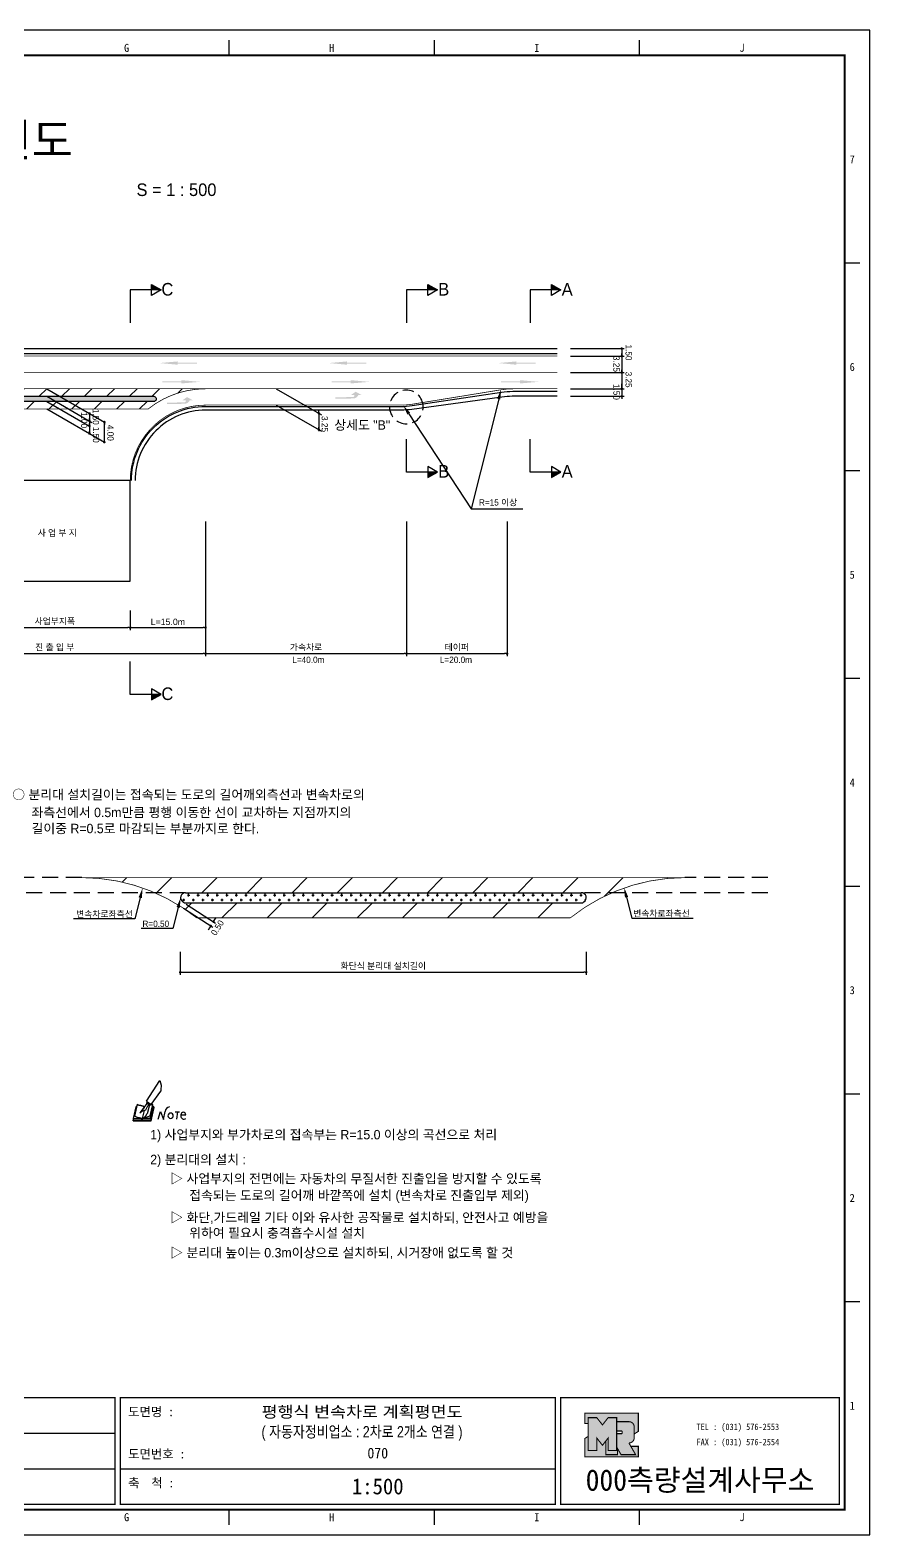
# Model space of a CAD drawing. Header units: millimetres. Extents: x 456 to 879, y -2 to 298.
# Drawn here: x 711.7 to 878.9, y -1.8 to 297.6 of the extents above; entities that cross this region are included whole.
import ezdxf
from ezdxf.enums import TextEntityAlignment as Align

# ---------------------------------------------------------------- set-up
doc = ezdxf.new("R2010")
doc.units = ezdxf.units.MM
doc.linetypes.add('HIDDEN', pattern=[9.525, 6.35, -3.175])
for name, color, linetype in [('CC-GSTR-0004', 4, 'Continuous'), ('CM-LANE-0030', 30, 'Continuous'), ('CZ-DIMT-0002', 7, 'Continuous'), ('CZ-LIN1-0007', 7, 'Continuous'), ('CZ-LIN2-0003', 3, 'Continuous'), ('CZ-LINE-0001', 7, 'Continuous'), ('CZ-TEXT-BOX0', 7, 'Continuous'), ('TITLE', 7, 'Continuous')]:
    doc.layers.add(name, color=color, linetype=linetype)
doc.styles.add('돋움', font='')
doc.styles.add('돋음체', font='')
doc.styles.get('돋움').set_extended_font_data('Dotum')
doc.styles.get('돋음체').set_extended_font_data('DotumChe')

# ---------------------------------------------------------------- blocks, each defined once
blk = doc.blocks.new('note')
for p, q in [((0.85, 3.5), (3.53, 7.57)), ((3.53, 7.57), (3.8, 6.64)), ((3.8, 6.64), (3.69, 5.72)), ((1, 3.1), (0.75, 2.77)), ((0.85, 3.5), (1.8, 2.79)), ((1, 3.4), (0.85, 3.21)), ((0.85, 3.21), (1.52, 2.71)), ((1.8, 2.79), (3.74, 5.46)), ((3.69, 5.72), (3.74, 5.46)), ((-1.24, 2.36), (-1.77, 0)), ((-1.77, 0), (1.77, 0)), ((-1.77, 0), (-1.77, -0.3)), ((-1.53, 0.52), (-1.55, 0.54)), ((-1.01, 2.9), (-1.53, 0.52)), ((-1.48, 0.48), (-1.53, 0.52)), ((-1.43, 0.44), (-1.48, 0.48)), ((-1.38, 0.41), (-1.43, 0.44)), ((-1.33, 0.4), (-1.38, 0.41)), ((-1.27, 0.37), (-1.33, 0.4)), ((-1.22, 0.35), (-1.27, 0.37)), ((-1.13, 2.36), (-1.24, 2.36)), ((-1.17, 0.33), (-1.22, 0.35)), ((-1.12, 0.32), (-1.17, 0.33)), ((-1.02, 0.25), (-1.12, 0.32)), ((-0.97, 0.22), (-1.02, 0.25)), ((-1, 2.9), (-1.01, 2.9)), ((-0.98, 2.85), (-1, 2.9)), ((-0.95, 2.8), (-0.98, 2.85)), ((-0.93, 0.21), (-0.97, 0.22)), ((-0.9, 2.75), (-0.95, 2.8)), ((-0.88, 0.19), (-0.93, 0.21)), ((-0.85, 2.72), (-0.9, 2.75)), ((-0.8, 0.18), (-0.88, 0.19)), ((-0.79, 2.69), (-0.85, 2.72)), ((-0.75, 0.17), (-0.8, 0.18)), ((-0.74, 2.68), (-0.79, 2.69)), ((-0.7, 0.16), (-0.75, 0.17)), ((-0.69, 2.65), (-0.74, 2.68)), ((-0.64, 0.15), (-0.7, 0.16)), ((-0.64, 2.65), (-0.69, 2.65)), ((-0.59, 2.63), (-0.64, 2.65)), ((-0.58, 0.14), (-0.64, 0.15)), ((-0.54, 2.62), (-0.59, 2.63)), ((-0.53, 0.13), (-0.58, 0.14)), ((-0.48, 2.61), (-0.54, 2.62)), ((-0.48, 0.12), (-0.53, 0.13)), ((-0.43, 2.61), (-0.48, 2.61)), ((-0.43, 0.11), (-0.48, 0.12)), ((0.75, 2.77), (-0.46, 1.16)), ((0.37, 2.24), (-0.46, 1.16)), ((-0.46, 1.16), (-0.08, 1.47)), ((-0.38, 2.59), (-0.43, 2.61)), ((-0.38, 0.08), (-0.43, 0.11)), ((-0.33, 2.59), (-0.38, 2.59)), ((-0.29, 0.06), (-0.38, 0.08)), ((-0.27, 2.58), (-0.33, 2.59)), ((-0.23, 0.05), (-0.29, 0.06)), ((-0.22, 2.57), (-0.27, 2.58)), ((-0.16, 0.04), (-0.23, 0.05)), ((-0.17, 2.56), (-0.22, 2.57)), ((-0.12, 2.55), (-0.17, 2.56)), ((-0.11, 0.03), (-0.16, 0.04)), ((-0.07, 2.53), (-0.12, 2.55)), ((-0.04, 0.02), (-0.11, 0.03)), ((-0.08, 1.47), (0.72, 1.75)), ((-0.01, 2.51), (-0.07, 2.53)), ((-0.05, -0.3), (-0.05, 0)), ((0, 0), (-0.04, 0.02)), ((0.04, 2.5), (-0.01, 2.51)), ((0.37, 1.63), (0, 0)), ((0, 0), (1.6, 0.53)), ((0, 0), (1.65, 0.18)), ((0, 0.01), (0.06, 0.04)), ((0, -0.3), (0, 0)), ((0.09, 2.48), (0.04, 2.5)), ((0.05, -0.3), (0.05, 0)), ((0.06, 0.04), (0.11, 0.07)), ((0.14, 2.48), (0.09, 2.48)), ((0.11, 0.07), (0.16, 0.09)), ((0.2, 2.47), (0.14, 2.48)), ((0.16, 0.09), (0.21, 0.12)), ((0.26, 2.43), (0.18, 2.46)), ((0.21, 0.12), (0.27, 0.14)), ((0.34, 2.4), (0.26, 2.43)), ((0.27, 0.14), (0.36, 0.19)), ((0.45, 2.37), (0.34, 2.4)), ((0.36, 0.19), (0.41, 0.22)), ((0.41, 0.22), (0.46, 0.27)), ((0.46, 0.27), (0.51, 0.3)), ((0.51, 0.3), (0.56, 0.34)), ((0.56, 0.34), (0.6, 0.4)), ((0.6, 0.4), (0.64, 0.45)), ((0.64, 0.45), (0.67, 0.51)), ((0.67, 0.51), (0.74, 0.58)), ((0.72, 1.75), (1.16, 2.53)), ((0.74, 0.58), (0.79, 0.63)), ((0.79, 0.63), (0.83, 0.68)), ((0.83, 0.68), (0.86, 0.73)), ((0.86, 0.73), (0.89, 0.79)), ((0.89, 0.84), (0.92, 0.89)), ((0.89, 0.79), (0.89, 0.84)), ((0.92, 0.89), (0.96, 0.95)), ((0.96, 0.95), (1.01, 0.97)), ((1.47, 2.74), (1.01, 0.97)), ((1.16, 2.53), (1.37, 2.82)), ((2.13, 2.84), (1.44, 2.63)), ((1.52, 2.71), (1.66, 2.9)), ((1.6, 0.53), (2.13, 2.84)), ((1.65, 0.18), (2.19, 2.48)), ((1.77, 0), (2.3, 2.36)), ((1.77, -0.3), (2.3, 2.07)), ((1.77, -0.38), (2.3, 1.99)), ((1.77, -0.44), (2.3, 1.93)), ((1.77, 0), (1.77, -0.3)), ((2.19, 2.48), (2.04, 2.47)), ((2.3, 2.36), (2.16, 2.36)), ((2.3, 2.36), (2.3, 2.07)), ((3.21, -0.08), (3.68, 1.4)), ((3.68, 1.4), (4.26, -0.14)), ((4.26, -0.14), (4.56, 1.44)), ((6.55, 1.34), (7.46, 1.34)), ((7.01, 1.34), (6.87, -0.11)), ((7.71, 0.77), (7.71, 0.55)), ((7.71, 0.77), (8.67, 0.77)), ((-1.77, -0.3), (1.77, -0.3)), ((-1.77, -0.43), (-1.77, -0.3)), ((-1.77, -0.37), (1.77, -0.37)), ((-1.77, -0.43), (1.77, -0.43))]:
    blk.add_line(p, q)
for centre, major_axis, start_param, end_param in [((0.4, 2.31), (0.0702, 0.0702), 3.283946, 6.425539), ((5.68, 1.23), (-0.806, 0.806), -0.591174, 0.597824), ((5.66, 0.58), (-0.378, 0.378), 3.926991, 10.210176), ((8.3, 0.49), (0.422, 0.422), 2.265602, 4.634911), ((8.19, 0.77), (-0.342, 0.342), 3.926991, 7.068583)]:
    blk.add_ellipse(centre, major_axis=major_axis, ratio=1, start_param=start_param, end_param=end_param)
blk = doc.blocks.new('_Dot')
at = {"color": 0, "linetype": 'ByBlock', "lineweight": -2}
blk.add_line((-0.5, 0), (-1, 0), dxfattribs=at)
at = {"color": 0, "linetype": 'ByBlock', "const_width": 0.5}
blk.add_lwpolyline([(-0.25, 0, 1), (0.25, 0, 1)], format="xyb", close=True, dxfattribs=at)

msp = doc.modelspace()

# ---------------------------------------------------------------- hatches: boundary and pattern name
at = {"layer": 'CM-LANE-0030'}
h = msp.add_hatch(dxfattribs=at)
h.set_pattern_fill('ANSI31', color=256, style=0)
h.set_pattern_definition([(45, (-1015.7833, -0.4377), (-2.245064, 2.245064), [])])
h.paths.add_polyline_path([(735.25, 222.21, -0.170323), (746.65, 226.21), (576.65, 226.21, -0.170323), (588.05, 222.21)])
h.paths.add_polyline_path([(586.82, 223.71, 0.001926), (586.7, 223.78, -0.750696), (586.97, 224.71), (736.33, 224.71, -0.750696), (736.6, 223.78, 0.001926), (736.48, 223.71)], flags=16)
h = msp.add_hatch(dxfattribs=at)
h.set_pattern_fill('ANSI31', color=256, scale=2, style=0)
h.set_pattern_definition([(45, (-583.8, -332.686), (-4.490128, 4.490128), [])])
h.paths.add_polyline_path([(722.05, 128.96, -0.170323), (744.85, 120.96), (819.25, 120.96, -0.170323), (842.05, 128.96)])
h.paths.add_polyline_path([(821.41, 125.96, -0.750696), (821.95, 124.12, 0.001926), (821.7, 123.96), (742.4, 123.96, 0.001926), (742.15, 124.12, -0.750696), (742.69, 125.96)], flags=16)
at = {"layer": 'CZ-LIN1-0007'}
for points in [[(741.12, 231.65), (741.12, 231.43), (744.95, 231.43), (744.95, 231.22), (741.12, 231.22), (741.12, 231), (737.47, 231.33)], [(774.82, 231.65), (774.82, 231.43), (778.65, 231.43), (778.65, 231.22), (774.82, 231.22), (774.82, 231), (771.17, 231.33)], [(808.52, 231.65), (808.52, 231.43), (812.35, 231.43), (812.35, 231.22), (808.52, 231.22), (808.52, 231), (804.87, 231.33)], [(741.86, 227.92), (741.86, 227.7), (738.03, 227.7), (738.03, 227.49), (741.86, 227.49), (741.86, 227.27), (745.51, 227.59)], [(775.56, 227.92), (775.56, 227.7), (771.73, 227.7), (771.73, 227.49), (775.56, 227.49), (775.56, 227.27), (779.21, 227.59)], [(809.26, 227.92), (809.26, 227.7), (805.43, 227.7), (805.43, 227.49), (809.26, 227.49), (809.26, 227.27), (812.91, 227.59)], [(742.48, 223.22, 0.267976), (743.51, 223.91), (744.14, 223.9), (742.97, 224.56), (742.03, 223.91), (742.72, 223.91, -0.504994), (742.41, 223.49), (738.95, 223.47), (738.95, 223.2)], [(776.05, 224.28, 0.267976), (777.08, 224.97), (777.7, 224.97), (776.53, 225.62), (775.59, 224.98), (776.28, 224.97, -0.504994), (775.97, 224.55), (772.51, 224.53), (772.51, 224.26)]]:
    msp.add_hatch(color=256, dxfattribs=at).paths.add_polyline_path(points)
at = {"layer": 'CZ-LIN2-0003'}
h = msp.add_hatch(dxfattribs=at)
h.set_pattern_fill('CROSS', color=256, scale=0.075, style=0)
h.set_pattern_definition([(0, (-1015.78333, -0.4377), (0.47625, 0.47625), [0.238125, -0.714375]), (90, (-1015.66427, -0.55676), (-0.47625, 0.47625), [0.238125, -0.714375])])
h.paths.add_polyline_path([(736.48, 223.71, -0.001926), (736.6, 223.78, 0.750696), (736.33, 224.71), (586.97, 224.71, 0.750696), (586.7, 223.78, -0.001926), (586.82, 223.71)])
h = msp.add_hatch(dxfattribs=at)
h.set_pattern_fill('CROSS', color=256, scale=0.15, style=0)
h.set_pattern_definition([(0, (-583.8001, -332.6862), (0.9525, 0.9525), [0.47625, -1.42875]), (90, (-583.5619, -332.9243), (-0.9525, 0.9525), [0.47625, -1.42875])])
h.paths.add_polyline_path([(742.69, 125.96, 0.750696), (742.15, 124.12, -0.001926), (742.4, 123.96), (821.7, 123.96, -0.001926), (821.95, 124.12, 0.750696), (821.41, 125.96)])
at = {"layer": 'CZ-LINE-0001'}
for points in [[(735.89, 246.97), (735.89, 245.88), (737.79, 245.88)], [(790.89, 246.97), (790.89, 245.88), (792.79, 245.88)], [(815.47, 246.97), (815.47, 245.88), (817.37, 245.88)], [(792.79, 209.65), (790.89, 209.65), (790.89, 208.56)], [(817.37, 209.65), (815.47, 209.65), (815.47, 208.56)], [(737.79, 165.41), (735.89, 165.41), (735.89, 164.31)]]:
    msp.add_hatch(color=256, dxfattribs=at).paths.add_polyline_path(points)
at = {"layer": 'TITLE', "ltscale": 150}
h = msp.add_hatch(color=8, dxfattribs=at)
edge = h.paths.add_edge_path()
edge.add_line((832.78, 22.42), (822.12, 22.42))
edge.add_line((822.12, 22.42), (822.12, 20.34))
edge.add_line((822.12, 20.34), (822.82, 20.34))
edge.add_line((822.82, 20.34), (822.82, 21.52))
edge.add_line((822.82, 21.52), (824.51, 21.52))
edge.add_line((824.51, 21.52), (825.64, 20.07))
edge.add_line((825.64, 20.07), (826.77, 21.52))
edge.add_line((826.77, 21.52), (828.46, 21.52))
edge.add_line((828.46, 21.52), (828.46, 20.72))
edge.add_line((828.46, 20.72), (830.9, 20.72))
edge.add_arc((830.9, 19.65), 1.07, 0, 90, ccw=False)
edge.add_line((831.97, 19.65), (831.97, 18.29))
edge.add_line((831.97, 18.29), (832.78, 18.79))
edge.add_line((832.78, 18.79), (832.78, 22.42))
h.paths.add_polyline_path([(826.33, 16.9), (825.64, 16.02), (824.51, 17.47), (824.51, 14.96), (822.82, 14.96), (822.82, 17.81), (822.12, 17.37), (822.12, 13.74), (832.78, 13.74), (832.78, 15.82), (831.28, 15.82), (832.24, 14.16), (829.34, 14.16), (828.64, 15.37), (828.64, 14.16), (826.33, 14.16)])
msp.add_hatch(color=5, dxfattribs=at).paths.add_polyline_path([(828.46, 21.52), (826.77, 21.52), (825.64, 20.07), (824.51, 21.52), (822.82, 21.52), (822.82, 14.96), (824.51, 14.96), (824.51, 17.47), (825.64, 16.02), (826.77, 17.47), (826.77, 14.96), (828.46, 14.96)])
h = msp.add_hatch(color=161, dxfattribs=at)
edge = h.paths.add_edge_path()
edge.add_arc((830.9, 19.65), 1.07, 360, 450)
edge.add_line((830.9, 20.72), (828.46, 20.72))
edge.add_line((828.46, 20.72), (828.46, 18.87))
edge.add_line((828.46, 18.87), (829.46, 18.87))
edge.add_arc((829.46, 18.75), 0.113, 0, 90, ccw=False)
edge.add_line((829.57, 18.75), (829.57, 18.44))
edge.add_arc((829.46, 18.44), 0.113, 270, 360, ccw=False)
edge.add_line((829.46, 18.33), (828.46, 18.33))
edge.add_line((828.46, 18.33), (828.46, 14.96))
edge.add_line((828.46, 14.96), (826.77, 14.96))
edge.add_line((826.77, 14.96), (826.77, 17.47))
edge.add_line((826.77, 17.47), (826.33, 16.9))
edge.add_line((826.33, 16.9), (826.33, 14.16))
edge.add_line((826.33, 14.16), (828.64, 14.16))
edge.add_line((828.64, 14.16), (828.64, 15.37))
edge.add_line((828.64, 15.37), (829.34, 14.16))
edge.add_line((829.34, 14.16), (832.24, 14.16))
edge.add_line((832.24, 14.16), (830.9, 16.48))
edge.add_arc((830.9, 17.55), 1.07, 270, 360)
edge.add_line((831.97, 17.55), (831.97, 19.65))

# ---------------------------------------------------------------- linework, layer by layer
at = {"color": 0, "linetype": 'ByBlock', "lineweight": -2}
for p, q in [((829.48, 233.96), (829.48, 233.71)), ((829.48, 232.96), (829.48, 233.21)), ((829.48, 232.46), (829.48, 232.21)), ((829.48, 229.71), (829.48, 229.96)), ((829.48, 229.21), (829.48, 228.96)), ((829.48, 226.46), (829.48, 226.71)), ((829.48, 226.46), (829.48, 226.71)), ((769.2, 221.55), (769.2, 221.8)), ((829.48, 224.46), (829.48, 224.21)), ((829.48, 224.46), (829.48, 224.21)), ((723.55, 221.05), (723.55, 220.8)), ((723.55, 220.05), (723.55, 220.3)), ((723.55, 219.55), (723.55, 219.3)), ((723.55, 219.05), (723.55, 219.3)), ((726.51, 219.34), (726.51, 219.09)), ((769.2, 221.05), (769.2, 220.8)), ((769.2, 218.3), (769.2, 218.55)), ((723.55, 217.55), (723.55, 217.8)), ((726.51, 215.84), (726.51, 216.09)), ((748.36, 120.41), (748.5, 120.62)), ((747.55, 119.15), (747.41, 118.94))]:
    msp.add_line(p, q, dxfattribs=at)
at = {"color": 0, "linetype": 'ByBlock', "const_width": 0.25}
for points in [[(829.48, 234.08, 1), (829.48, 234.33, 1)], [(829.48, 232.58, 1), (829.48, 232.83, 1)], [(829.48, 232.83, 1), (829.48, 232.58, 1)], [(829.48, 229.33, 1), (829.48, 229.58, 1)], [(829.48, 229.58, 1), (829.48, 229.33, 1)], [(829.48, 226.33, 1), (829.48, 226.08, 1)], [(829.48, 226.33, 1), (829.48, 226.08, 1)], [(829.48, 224.58, 1), (829.48, 224.83, 1)], [(829.48, 224.58, 1), (829.48, 224.83, 1)], [(723.55, 221.18, 1), (723.55, 221.43, 1)], [(769.2, 221.43, 1), (769.2, 221.18, 1)], [(769.2, 221.18, 1), (769.2, 221.43, 1)], [(723.55, 219.68, 1), (723.55, 219.93, 1)], [(723.55, 219.93, 1), (723.55, 219.68, 1)], [(723.55, 218.93, 1), (723.55, 218.68, 1)], [(726.51, 219.47, 1), (726.51, 219.72, 1)], [(723.55, 217.43, 1), (723.55, 217.18, 1)], [(726.51, 215.72, 1), (726.51, 215.47, 1)], [(769.2, 218.18, 1), (769.2, 217.93, 1)], [(748.29, 120.3, 1), (748.16, 120.09, 1)], [(747.61, 119.25, 1), (747.75, 119.46, 1)]]:
    msp.add_lwpolyline(points, format="xyb", close=True, dxfattribs=at)
at = {"layer": 'CC-GSTR-0004'}
for points in [[(536.65, 234.21), (816.65, 234.21)], [(536.65, 233.21), (816.65, 233.21)]]:
    msp.add_lwpolyline(points, dxfattribs=at)
for points in [[(731.9, 207.96, -0.414214), (746.65, 222.71), (785.53, 222.71), (785.53, 222.71, 0.03724), (787.76, 222.87), (805.54, 225.54, -0.03724), (807.77, 225.71), (807.77, 225.71), (816.65, 225.71)], [(816.65, 224.71), (807.68, 224.71), (807.68, 224.71, 0.034174), (805.63, 224.57), (787.67, 222.1), (787.67, 222.1, -0.034174), (785.62, 221.96), (785.62, 221.96), (746.65, 221.96, 0.414214), (732.65, 207.96)]]:
    msp.add_lwpolyline(points, format="xyb", dxfattribs=at)
at = {"layer": 'CM-LANE-0030', "const_width": 0.15}
msp.add_lwpolyline([(536.65, 229.46), (816.65, 229.46)], dxfattribs=at)
for points in [[(576.65, 226.21), (746.65, 226.21, 0.170323), (735.25, 222.21), (588.05, 222.21, 0.170323)], [(819.25, 120.96), (744.85, 120.96, 0.170323), (722.05, 128.96), (842.05, 128.96, 0.170323)]]:
    msp.add_lwpolyline(points, format="xyb", close=True, dxfattribs=at)
at = {"layer": 'CZ-LIN1-0007', "const_width": 0.15}
for points in [[(536.65, 232.71), (816.65, 232.71)], [(746.65, 226.21), (777.26, 226.21)]]:
    msp.add_lwpolyline(points, dxfattribs=at)
msp.add_lwpolyline([(816.65, 226.21), (807.86, 226.21, 0.040295), (805.46, 226.01), (787.85, 223.15), (787.85, 223.15, -0.040295), (785.44, 222.96), (785.44, 222.96), (746.65, 222.96, 0.414214), (731.65, 207.96)], format="xyb", dxfattribs=at)
at = {"layer": 'CZ-LIN1-0007', "linetype": 'HIDDEN', "const_width": 0.15}
msp.add_lwpolyline([(777.26, 226.21), (807.86, 226.21)], dxfattribs=at)
at = {"layer": 'CZ-LIN2-0003'}
for p, q in [((742.69, 125.96), (821.41, 125.96)), ((742.4, 123.96), (821.7, 123.96)), ((748.5, 120.62), (748.77, 121.04))]:
    msp.add_line(p, q, dxfattribs=at)
msp.add_lwpolyline([(736.33, 224.71, -0.750696), (736.6, 223.78, 0.001926), (736.48, 223.71), (586.82, 223.71, 0.001926), (586.7, 223.78, -0.750696), (586.97, 224.71)], format="xyb", close=True, dxfattribs=at)
msp.add_lwpolyline([(731.65, 207.96), (701.65, 207.96), (701.65, 187.96), (731.65, 187.96)], close=True, dxfattribs=at)
for points in [[(742.4, 123.96, 0.001926), (742.15, 124.12, 0.001926)], [(821.95, 124.12, 0.001926), (821.7, 123.96)]]:
    msp.add_lwpolyline(points, format="xyb", dxfattribs=at)
for centre, start, end in [((742.69, 124.96), 90, 237.5816), ((821.41, 124.96), 302.4184, 90)]:
    msp.add_arc(centre, 1, start, end, dxfattribs=at)
at = {"layer": 'CZ-LINE-0001'}
for p, q in [((737.79, 245.88), (731.65, 245.88)), ((731.65, 245.88), (731.65, 239.33)), ((735.89, 244.78), (735.89, 246.97)), ((735.89, 246.97), (737.79, 245.88)), ((737.79, 245.88), (735.89, 244.78)), ((792.79, 245.88), (786.65, 245.88)), ((786.65, 245.88), (786.65, 239.33)), ((790.89, 244.78), (790.89, 246.97)), ((790.89, 246.97), (792.79, 245.88)), ((792.79, 245.88), (790.89, 244.78)), ((817.37, 245.88), (811.23, 245.88)), ((811.23, 245.88), (811.23, 239.33)), ((815.47, 244.78), (815.47, 246.97)), ((815.47, 246.97), (817.37, 245.88)), ((817.37, 245.88), (815.47, 244.78)), ((819.25, 234.21), (829.98, 234.21)), ((829.48, 233.71), (829.48, 224.71)), ((819.25, 232.71), (829.98, 232.71)), ((819.25, 232.71), (829.98, 232.71)), ((819.25, 229.46), (829.98, 229.46)), ((819.25, 229.46), (829.98, 229.46)), ((715.05, 226.21), (726.51, 219.59)), ((715.05, 224.71), (724.05, 219.51)), ((760.7, 226.21), (769.7, 221.01)), ((819.25, 226.21), (829.98, 226.21)), ((819.25, 226.21), (829.98, 226.21)), ((819.25, 224.71), (829.98, 224.71)), ((819.25, 224.71), (829.98, 224.71)), ((829.48, 226.71), (829.48, 227.21)), ((715.05, 223.71), (723.55, 218.8)), ((715.05, 222.21), (726.51, 215.59)), ((760.7, 222.96), (769.7, 217.76)), ((723.55, 220.8), (723.55, 217.3)), ((726.51, 215.59), (726.51, 219.59)), ((769.2, 220.8), (769.2, 217.8)), ((786.65, 209.65), (786.65, 216.2)), ((811.23, 209.65), (811.23, 216.2)), ((792.79, 209.65), (786.65, 209.65)), ((792.79, 209.65), (790.89, 210.75)), ((790.89, 210.75), (790.89, 208.56)), ((790.89, 208.56), (792.79, 209.65)), ((817.37, 209.65), (811.23, 209.65)), ((817.37, 209.65), (815.47, 210.75)), ((815.47, 210.75), (815.47, 208.56)), ((815.47, 208.56), (817.37, 209.65)), ((799.53, 202.35), (809.8, 202.35)), ((746.65, 199.8), (746.65, 173.02)), ((786.65, 199.8), (786.65, 173.02)), ((786.65, 199.8), (786.65, 173.02)), ((806.65, 199.8), (806.65, 173.02)), ((731.65, 182.08), (731.65, 178.2)), ((731.65, 182.08), (731.65, 178.2)), ((746.65, 182.08), (746.65, 178.2)), ((746.65, 182.08), (746.65, 173.02)), ((702.15, 178.7), (731.15, 178.7)), ((732.15, 178.7), (746.15, 178.7)), ((687.15, 173.52), (746.15, 173.52)), ((731.65, 165.41), (731.65, 171.95)), ((747.15, 173.52), (786.15, 173.52)), ((787.15, 173.52), (806.15, 173.52)), ((737.79, 165.41), (731.65, 165.41)), ((737.79, 165.41), (735.89, 166.51)), ((735.89, 166.51), (735.89, 164.31)), ((735.89, 164.31), (737.79, 165.41)), ((742.28, 122.85), (748.1, 119.08)), ((742.82, 123.69), (748.64, 119.92)), ((747.41, 118.94), (747.14, 118.52)), ((741.62, 114.17), (741.62, 109.63)), ((822.41, 114.17), (822.41, 109.63)), ((742.12, 110.13), (821.91, 110.13))]:
    msp.add_line(p, q, dxfattribs=at)
at = {"layer": 'CZ-LINE-0001', "linetype": 'HIDDEN', "ltscale": 0.35}
msp.add_line((789.93, 222.99), (789.93, 222.99), dxfattribs=at)
at = {"layer": 'CZ-LINE-0001', "linetype": 'HIDDEN', "ltscale": 0.5}
for p, q in [((722.05, 128.96), (705.53, 128.96)), ((858.57, 128.96), (842.05, 128.96)), ((742.69, 125.96), (705.53, 125.96)), ((858.57, 125.96), (821.41, 125.96))]:
    msp.add_line(p, q, dxfattribs=at)
at = {"layer": 'CZ-LINE-0001'}
for points in [[(805, 224.17), (799.53, 202.35)], [(787.1, 221.24), (799.53, 202.35)], [(733.65, 124.96), (732.59, 120.78), (720.37, 120.78)], [(741.2, 123.02), (740.15, 118.84), (733.81, 118.84)]]:
    msp.add_lwpolyline(points, dxfattribs=at)
at = {"layer": 'CZ-LINE-0001', "extrusion": (0, 0, -1)}
msp.add_lwpolyline([(-830.43, 125.06), (-831.48, 120.88), (-843.71, 120.88)], dxfattribs=at)
at = {"layer": 'CZ-LINE-0001', "linetype": 'HIDDEN', "ltscale": 0.35}
msp.add_arc((786.61, 222.6), 3.35, 6.7667, 6.749, dxfattribs=at)
at = {"layer": 'CZ-LINE-0001'}
for points in [[(804.67, 224.26), (805.48, 226.11), (805.32, 224.09)], [(786.82, 221.06), (786, 222.91), (787.37, 221.43)], [(733.32, 125.04), (734.13, 126.9), (733.97, 124.88)], [(740.88, 123.1), (741.69, 124.96), (741.53, 122.94)]]:
    msp.add_solid(points, dxfattribs=at)
at = {"layer": 'CZ-LINE-0001', "extrusion": (0, 0, -1)}
msp.add_solid([(-830.75, 125.14), (-829.94, 127), (-830.11, 124.98)], dxfattribs=at)
at = {"layer": 'TITLE', "color": 7, "linetype": 'Continuous'}
for p, q in [((751.36, 292.53), (751.36, 295.55)), ((792.18, 292.53), (792.18, 295.55)), ((833.01, 292.53), (833.01, 295.55)), ((876.85, 251.2), (873.83, 251.2)), ((876.85, 209.87), (873.83, 209.87)), ((876.85, 168.54), (873.83, 168.54)), ((876.85, 127.21), (873.83, 127.21)), ((876.85, 85.89), (873.83, 85.89)), ((876.85, 44.56), (873.83, 44.56)), ((751.36, 0.2), (751.36, 3.23)), ((792.18, 0.2), (792.18, 3.23)), ((833.01, 0.2), (833.01, 3.23))]:
    msp.add_line(p, q, dxfattribs=at)
at = {"layer": 'TITLE', "ltscale": 150}
for p, q in [((641.99, 18.44), (728.6, 18.44)), ((641.99, 11.36), (728.6, 11.36)), ((729.66, 11.36), (816.27, 11.36))]:
    msp.add_line(p, q, dxfattribs=at)
at = {"layer": 'TITLE'}
msp.add_line((873.94, 3.23), (465.08, 3.23), dxfattribs=at)
msp.add_lwpolyline([(455.5, -1.81), (878.86, -1.81), (878.86, 297.57), (455.5, 297.57)], close=True, dxfattribs=at)
at = {"layer": 'TITLE', "linetype": 'Continuous', "const_width": 0.403}
msp.add_lwpolyline([(465.58, 3.23), (465.58, 292.53), (873.83, 292.53), (873.83, 3.23)], close=True, dxfattribs=at)
at = {"layer": 'TITLE', "ltscale": 150}
for points, const_width in [([(728.6, 4.29), (641.99, 4.29), (641.99, 25.51), (728.6, 25.51)], 0.265), ([(729.66, 25.51), (816.27, 25.51), (816.27, 4.29), (729.66, 4.29)], 0.265), ([(872.77, 25.51), (872.77, 4.29), (817.33, 4.29), (817.33, 25.51), (872.77, 25.51)], 0.265), ([(828.46, 21.52), (826.77, 21.52), (825.64, 20.07), (824.51, 21.52), (822.82, 21.52), (822.82, 14.96), (824.51, 14.96), (824.51, 17.47), (825.64, 16.02), (826.77, 17.47), (826.77, 14.96), (828.46, 14.96)], 0.212), ([(826.33, 16.9), (825.64, 16.02), (824.51, 17.47), (824.51, 14.96), (822.82, 14.96), (822.82, 17.81), (822.12, 17.37), (822.12, 13.74), (832.78, 13.74), (832.78, 15.82), (831.28, 15.82), (832.24, 14.16), (829.34, 14.16), (828.64, 15.37), (828.64, 14.16), (826.33, 14.16)], 0.212)]:
    msp.add_lwpolyline(points, close=True, dxfattribs=dict(at, const_width=const_width))
at = {"layer": 'TITLE', "ltscale": 150, "const_width": 0.212}
for points in [[(832.78, 22.42), (822.12, 22.42), (822.12, 20.34), (822.82, 20.34), (822.82, 21.52), (824.51, 21.52), (825.64, 20.07), (826.77, 21.52), (828.46, 21.52), (828.46, 20.72), (830.9, 20.72, -0.414214), (831.97, 19.65), (831.97, 18.29), (832.78, 18.79)], [(831.97, 19.65, 0.414214), (830.9, 20.72), (828.46, 20.72), (828.46, 18.87), (829.46, 18.87, -0.414214), (829.57, 18.75), (829.57, 18.44, -0.414214), (829.46, 18.33), (828.46, 18.33), (828.46, 14.96), (826.77, 14.96), (826.77, 17.47), (826.33, 16.9), (826.33, 14.16), (828.64, 14.16), (828.64, 15.37), (829.34, 14.16), (832.24, 14.16), (830.9, 16.48, 0.414214), (831.97, 17.55)]]:
    msp.add_lwpolyline(points, format="xyb", close=True, dxfattribs=at)

# ---------------------------------------------------------------- block references
at = {"layer": 'CZ-LINE-0001', "xscale": 0.5, "yscale": 0.5, "zscale": 0.5}
for p in [(731.65, 178.7), (746.65, 178.7), (746.65, 173.52), (786.65, 173.52), (806.65, 173.52), (822.41, 110.13)]:
    msp.add_blockref('_Dot', p, dxfattribs=at)
at = {"layer": 'CZ-LINE-0001', "xscale": 0.5, "yscale": 0.5, "zscale": 0.5, "rotation": 180}
for p in [(731.65, 178.7), (746.65, 173.52), (786.65, 173.52), (741.62, 110.13)]:
    msp.add_blockref('_Dot', p, dxfattribs=at)
at = {"layer": 'CZ-TEXT-BOX0'}
msp.add_blockref('note', (734.03, 81.01), dxfattribs=at)

# ---------------------------------------------------------------- texts
at = {"layer": 'CZ-DIMT-0002', "style": '돋움'}
for s, height, p in [('C', 2.5, (739.05, 246.01)), ('B', 2.5, (794.05, 246.01)), ('A', 2.5, (818.62, 246.01)), ('상세도 "B"', 1.875, (777.84, 219)), ('B', 2.5, (794.05, 209.79)), ('A', 2.5, (818.62, 209.79)), ('R=15 이상', 1.25, (804.87, 203.61)), ('사 업 부 지', 1.25, (717.14, 197.55)), ('L=40.0m', 1.25, (767.11, 172.3)), ('L=20.0m', 1.25, (796.48, 172.3)), ('C', 2.5, (739.05, 165.54))]:
    msp.add_text(s, height=height, dxfattribs=at).set_placement(p, align=Align.MIDDLE_CENTER)
for s, p in [('1.50', (830.23, 235.02)), ('3.25', (827.8, 232.74)), ('3.25', (830.23, 229.63)), ('1.50', (827.8, 227.18))]:
    msp.add_text(s, height=1.25, rotation=270, dxfattribs=at).set_placement(p)
for s, p in [('○ 분리대 설치길이는 접속되는 도로의 길어깨외측선과 변속차로의', (708.17, 145.48)), ('좌측선에서 0.5m만큼 평행 이동한 선이 교차하는 지점까지의', (712.02, 141.93)), ('길이중 R=0.5로 마감되는 부분까지로 한다.', (712.02, 138.73)), ('1) 사업부지와 부가차로의 접속부는 R=15.0 이상의 곡선으로 처리', (735.64, 77.82)), ('2) 분리대의 설치 :', (735.64, 72.88)), ('▷ 사업부지의 전면에는 자동차의 무질서한 진출입을 방지할 수 있도록', (739.62, 69.08)), ('접속되는 도로의 길어깨 바깥쪽에 설치 (변속차로 진출입부 제외)', (743.4, 65.75)), ('▷ 화단,가드레일 기타 이와 유사한 공작물로 설치하되, 안전사고 예방을', (739.62, 61.35)), ('위하여 필요시 충격흡수시설 설치', (743.4, 58.28)), ('▷ 분리대 높이는 0.3m이상으로 설치하되, 시거장애 없도록 할 것', (739.62, 54.34))]:
    msp.add_text(s, height=1.875, dxfattribs=at).set_placement(p, align=Align.MIDDLE_LEFT)
for s, p in [('변속차로좌측선', (720.9, 121.09)), ('R=0.50', (734.09, 119.15)), ('변속차로좌측선', (831.76, 121.2))]:
    msp.add_text(s, height=1.25, dxfattribs=at).set_placement(p)
at = {"layer": 'CZ-DIMT-0002', "char_height": 1.25, "attachment_point": 5, "style": '돋움'}
for s, insert, rotation in [('1.50', (724.8, 220.64), 270), ('1.00', (722.48, 219.97), 270), ('4.00', (727.73, 217.44), 270), ('3.25', (770.36, 219.2), 270), ('1.50', (724.84, 217.06), 270), ('\\A1;0.50', (749.02, 118.98), 57.1401)]:
    msp.add_mtext(s, dxfattribs=dict(at, insert=insert, rotation=rotation))
at = {"layer": 'CZ-LINE-0001', "char_height": 1.25, "attachment_point": 5, "style": '돋움'}
for s, insert in [('\\A1;사업부지폭', (716.65, 179.89)), ('\\A1;{\\fArial|b0|i0|c0|p32;L=15.0m}', (739.15, 179.83)), ('\\A1;진 출 입 부', (716.65, 174.72)), ('\\A1;가속차로', (766.65, 174.72)), ('\\A1;테이퍼', (796.65, 174.72)), ('\\A1;화단식 분리대 설치길이', (782.02, 111.33))]:
    msp.add_mtext(s, dxfattribs=dict(at, insert=insert))
at = {"layer": 'TITLE', "color": 3, "linetype": 'Continuous', "style": '돋음체'}
for s, p in [('G', (730.94, 294.04)), ('H', (771.77, 294.04)), ('I', (812.59, 294.04)), ('J', (853.42, 294.04)), ('7', (875.34, 271.87)), ('6', (875.34, 230.54)), ('5', (875.34, 189.21)), ('4', (875.34, 147.88)), ('3', (875.34, 106.56)), ('2', (875.34, 65.23)), ('1', (875.34, 23.9)), ('G', (730.94, 1.72)), ('H', (771.77, 1.72)), ('I', (812.59, 1.72)), ('J', (853.42, 1.72))]:
    msp.add_text(s, height=1.59, dxfattribs=at).set_placement(p, align=Align.MIDDLE)
at = {"layer": 'TITLE', "style": '돋움'}
msp.add_text('평행식 변속차로 계획평면도', height=6.5, dxfattribs=at).set_placement((668.92, 275.65), align=Align.MIDDLE_CENTER)
msp.add_text('S = 1 : 500', height=2.5, dxfattribs=at).set_placement((732.91, 265.81), align=Align.MIDDLE_LEFT)
for s, width, p, p2 in [('평행식 변속차로 계획평면도', 1.010039, (757.79, 21.54), (797.79, 21.54)), ('( 자동자정비업소 : 2차로 2개소 연결 )', 0.741327, (757.79, 17.59), (797.79, 17.59))]:
    msp.add_text(s, height=2.25, dxfattribs=dict(at, width=width)).set_placement(p, p2, align=Align.FIT)
at = {"layer": 'TITLE', "style": '돋음체'}
for s, p in [('도면명 :', (731.25, 21.8)), ('도면번호 :', (731.25, 13.4)), ('축  척 :', (731.25, 7.65))]:
    msp.add_text(s, height=1.804, dxfattribs=at).set_placement(p)
at = {"layer": 'TITLE', "color": 180, "style": '돋음체'}
for s, p in [('TEL : (031) 576-2553', (844.35, 19.06)), ('FAX : (031) 576-2554', (844.35, 16.04))]:
    msp.add_text(s, height=1.2733, dxfattribs=at).set_placement(p)
at = {"layer": 'TITLE', "linetype": 'Continuous', "style": '돋음체'}
for s, height, p in [('070', 2.122, (780.92, 14.46)), ('1:500', 3.183, (780.92, 7.83))]:
    msp.add_text(s, height=height, dxfattribs=at).set_placement(p, align=Align.MIDDLE)
at = {"layer": 'TITLE', "color": 180, "style": '돋음체'}
msp.add_text('000측량설계사무소', height=4.244, dxfattribs=at).set_placement((845.05, 6.98), align=Align.CENTER)

doc.saveas('drawing.dxf')
